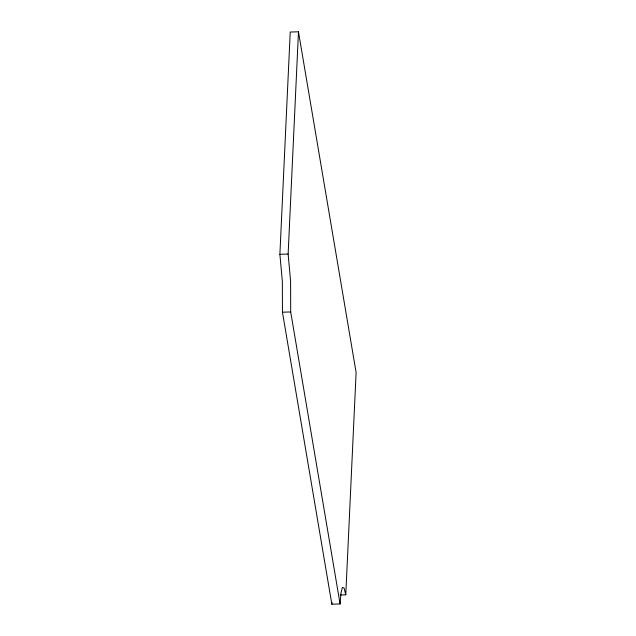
<?xml version="1.0" encoding="UTF-8"?>
<svg xmlns="http://www.w3.org/2000/svg" width="636" height="636" viewBox="0 0 636 636"><rect width="100%" height="100%" fill="white"/><g stroke="black" fill="none" stroke-linecap="round" stroke-linejoin="round"><path stroke-width="0.95" d="M345.769 594.819L344.076 588.038L342.399 587.394L340.999 592.99L340.085 603.969L331.841 604.2L282.448 312.197L282.344 281.343L279.888 254.281L290.231 32.031L298.475 31.8L356.112 372.569L345.769 594.819L340.268 594.97M340.085 603.969L290.7 311.958L290.588 281.112L288.132 254.05L298.475 31.8M331.841 604.2L331.992 602.372M279.888 254.281L288.132 254.05M282.448 312.197L290.7 311.958"/></g></svg>
